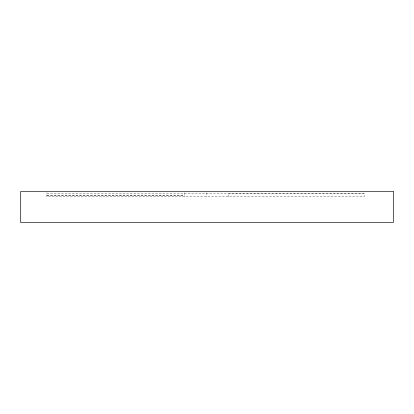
<?xml version="1.0" encoding="UTF-8"?>
<svg xmlns="http://www.w3.org/2000/svg" width="414" height="414" viewBox="0 0 414 414"><rect width="100%" height="100%" fill="white"/><g stroke="black" fill="none" stroke-linecap="round" stroke-linejoin="round"><path stroke-width="0.31" stroke-dasharray="2.07 1.55" d="M46.906 193.809L364.201 193.809M46.906 195.196L184.478 195.196M46.906 195.662L184.478 195.662M228.404 196.722L228.404 193.343L364.201 193.343L364.201 196.722L46.906 196.722L46.906 192.65M206.441 192.65L206.441 196.722M184.478 192.65L184.478 196.722"/><path stroke-width="0.62" d="M393.3 191.496L20.7 191.496L20.7 222.504L393.3 222.504L393.3 191.496"/></g></svg>
